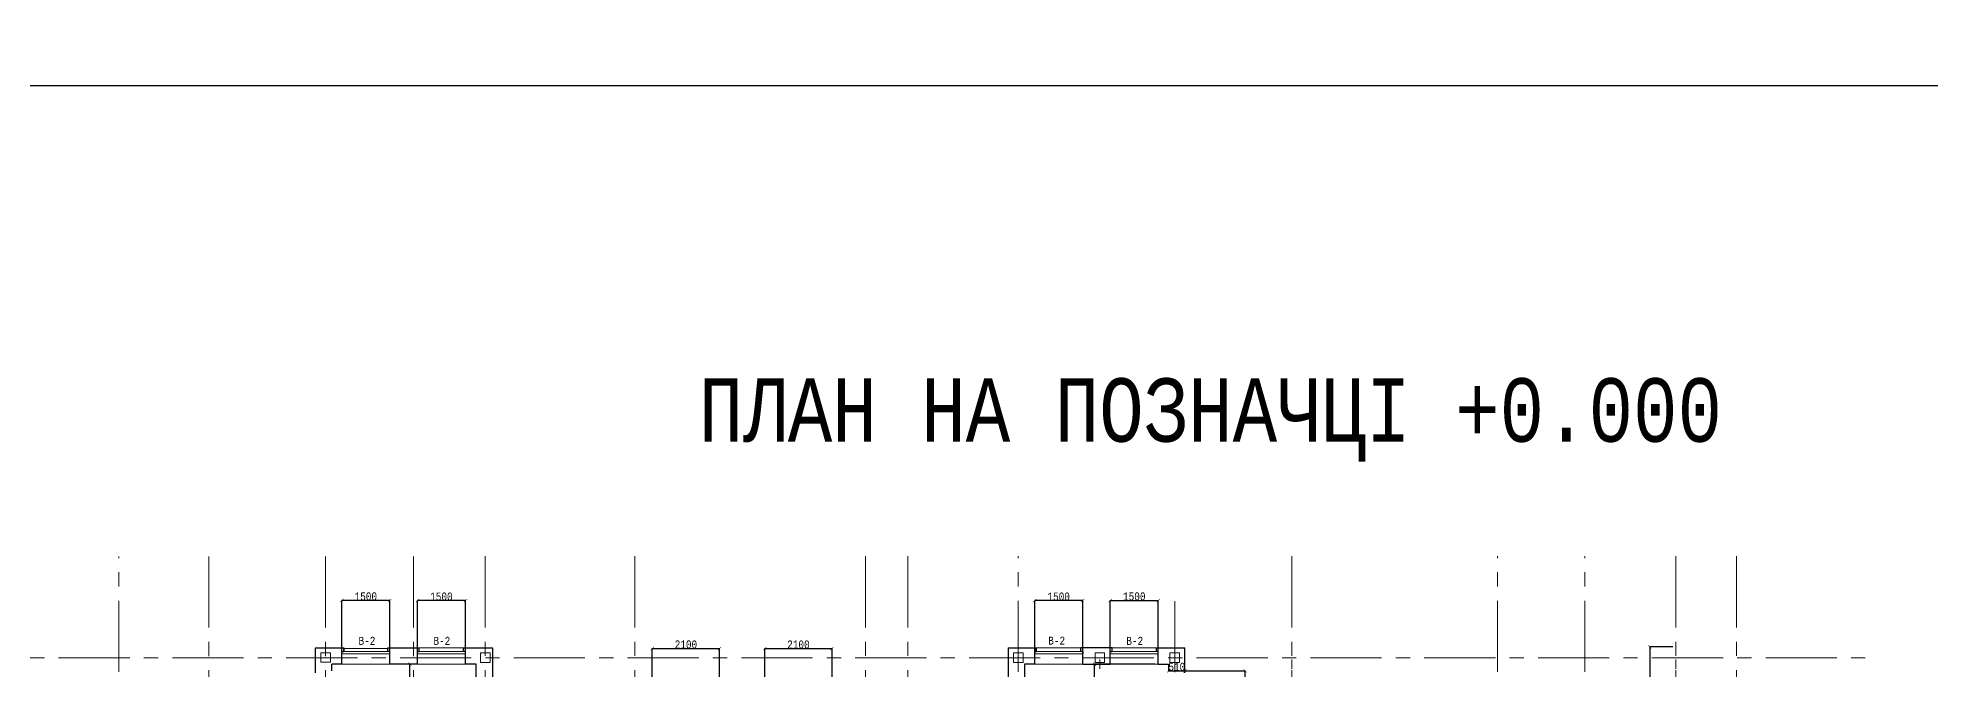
# Model space of a CAD drawing. Header units: millimetres. Extents: x -689206 to 4969298, y -1019800 to 703299.
# Drawn here: x 51259 to 110387, y -333601 to -313889 of the extents above; entities that cross this region are included whole.
import ezdxf

# ---------------------------------------------------------------- set-up
doc = ezdxf.new("R2010")
doc.units = ezdxf.units.MM
doc.linetypes.add('осеваяX2', pattern=[101.6, 63.5, -12.7, 12.7, -12.7])
doc.layers.add('внешняярамка', color=7, linetype='Continuous', lineweight=5, plot=False)
for name, color, linetype, lineweight in [('Відомість заповнення дверних та віконних прорізів', 7, 'Continuous', 5), ('несущие', 7, 'Continuous', 30), ('РАЗМЕРЫ', 7, 'Continuous', 9), ('стены', 7, 'Continuous', 20), ('Штамп', 7, 'Continuous', 5)]:
    doc.layers.add(name, color=color, linetype=linetype, lineweight=lineweight)
doc.styles.add('Аннотативный', font='isocteur.ttf', dxfattribs={"width": 0.7, "height": 250})
doc.dimstyles.new('Аннотативный', dxfattribs={"dimscale": 0, "dimtxt": 250, "dimasz": 100, "dimexe": 1.25, "dimexo": 0.625, "dimtad": 1, "dimdec": 0, "dimtxsty": 'Аннотативный', "dimblk": 'ARCHTICK', "dimcen": 2.5, "dimadec": 0, "dimazin": 0, "dimtfac": 1, "dimtdec": 0, "dimtmove": 0, "dimatfit": 3, "dimfxl": 1, "dimarcsym": 0})

# ---------------------------------------------------------------- blocks, each defined once
blk = doc.blocks.new('_ArchTick')
at = {"color": 0, "linetype": 'ByBlock', "const_width": 0.15}
blk.add_lwpolyline([(-0.5, -0.5), (0.5, 0.5)], dxfattribs=at)
blk = doc.blocks.new('*D1703')
at = {"layer": 'Defpoints', "color": 0, "lineweight": 0, "transparency": 16777216}
for p in [(82407, -331461), (82407, -333443), (83907, -333443)]:
    blk.add_point(p, dxfattribs=at)
at = {"layer": 'стены', "color": 0, "lineweight": -2, "transparency": 16777216}
for p, q in [((82407, -333443), (82407, -331459)), ((83907, -331461), (82407, -331461)), ((83907, -333443), (83907, -331459))]:
    blk.add_line(p, q, dxfattribs=at)
at = {"layer": 'стены', "color": 0, "lineweight": -2, "transparency": 16777216, "xscale": 100, "yscale": 100, "zscale": 100, "rotation": 180}
blk.add_blockref('_ArchTick', (82407, -331461), dxfattribs=at)
at = {"layer": 'стены', "color": 0, "lineweight": -2, "transparency": 16777216, "xscale": 100, "yscale": 100, "zscale": 100}
blk.add_blockref('_ArchTick', (83907, -331461), dxfattribs=at)
at = {"layer": 'стены', "color": 0, "lineweight": 5, "transparency": 16777216, "insert": (83157, -331335), "char_height": 250, "attachment_point": 5, "style": 'Аннотативный'}
blk.add_mtext('1500', dxfattribs=at)
blk = doc.blocks.new('*D1707')
at = {"layer": 'Defpoints', "color": 0, "lineweight": 0, "transparency": 16777216}
for p in [(72559, -332957), (70459, -334953), (72559, -334944)]:
    blk.add_point(p, dxfattribs=at)
at = {"layer": 'стены', "color": 0, "lineweight": -2, "transparency": 16777216}
for p, q in [((70459, -334953), (70459, -332956)), ((70459, -332957), (72559, -332957)), ((72559, -334943), (72559, -332956))]:
    blk.add_line(p, q, dxfattribs=at)
at = {"layer": 'стены', "color": 0, "lineweight": -2, "transparency": 16777216, "xscale": 100, "yscale": 100, "zscale": 100, "rotation": 180}
blk.add_blockref('_ArchTick', (70459, -332957), dxfattribs=at)
at = {"layer": 'стены', "color": 0, "lineweight": -2, "transparency": 16777216, "xscale": 100, "yscale": 100, "zscale": 100}
blk.add_blockref('_ArchTick', (72559, -332957), dxfattribs=at)
at = {"layer": 'стены', "color": 0, "lineweight": 5, "transparency": 16777216, "insert": (71509, -332831), "char_height": 250, "attachment_point": 5, "style": 'Аннотативный'}
blk.add_mtext('2100', dxfattribs=at)
blk = doc.blocks.new('*D1709')
at = {"layer": 'Defpoints', "color": 0, "lineweight": 0, "transparency": 16777216}
for p in [(60757, -331457), (60757, -333443), (62257, -333443)]:
    blk.add_point(p, dxfattribs=at)
at = {"layer": 'стены', "color": 0, "lineweight": -2, "transparency": 16777216}
for p, q in [((60757, -333443), (60757, -331456)), ((62257, -331457), (60757, -331457)), ((62257, -333443), (62257, -331456))]:
    blk.add_line(p, q, dxfattribs=at)
at = {"layer": 'стены', "color": 0, "lineweight": -2, "transparency": 16777216, "xscale": 100, "yscale": 100, "zscale": 100, "rotation": 180}
blk.add_blockref('_ArchTick', (60757, -331457), dxfattribs=at)
at = {"layer": 'стены', "color": 0, "lineweight": -2, "transparency": 16777216, "xscale": 100, "yscale": 100, "zscale": 100}
blk.add_blockref('_ArchTick', (62257, -331457), dxfattribs=at)
at = {"layer": 'стены', "color": 0, "lineweight": 5, "transparency": 16777216, "insert": (61507, -331331), "char_height": 250, "attachment_point": 5, "style": 'Аннотативный'}
blk.add_mtext('1500', dxfattribs=at)
blk = doc.blocks.new('*D1726')
at = {"layer": 'Defpoints', "color": 0, "lineweight": 0, "transparency": 16777216}
for p in [(86593, -333654), (88982, -333654), (86593, -335124)]:
    blk.add_point(p, dxfattribs=at)
at = {"layer": 'РАЗМЕРЫ', "color": 0, "lineweight": -2, "transparency": 16777216}
for p, q in [((86593, -333654), (88983, -333654)), ((88982, -335124), (88982, -333654)), ((86593, -335124), (88983, -335124))]:
    blk.add_line(p, q, dxfattribs=at)
at = {"layer": 'РАЗМЕРЫ', "color": 0, "lineweight": -2, "transparency": 16777216, "xscale": 100, "yscale": 100, "zscale": 100}
for p, rotation in [((88982, -333654), 90), ((88982, -335124), 270)]:
    blk.add_blockref('_ArchTick', p, dxfattribs=dict(at, rotation=rotation))
at = {"layer": 'РАЗМЕРЫ', "color": 0, "lineweight": 5, "transparency": 16777216, "insert": (88856, -334389), "char_height": 250, "attachment_point": 5, "rotation": 90, "style": 'Аннотативный'}
blk.add_mtext('1470', dxfattribs=at)
blk = doc.blocks.new('*D1729')
at = {"layer": 'Defpoints', "color": 0, "lineweight": 20, "transparency": 16777216}
for p in [(62887, -333443), (62987, -333443), (62987, -337443)]:
    blk.add_point(p, dxfattribs=at)
at = {"layer": 'РАЗМЕРЫ', "color": 0, "lineweight": -2, "transparency": 16777216}
for p, q in [((62986, -333443), (62885, -333443)), ((62887, -337443), (62887, -333443)), ((62986, -337443), (62885, -337443))]:
    blk.add_line(p, q, dxfattribs=at)
at = {"layer": 'РАЗМЕРЫ', "color": 0, "lineweight": -2, "transparency": 16777216, "xscale": 100, "yscale": 100, "zscale": 100}
for p, rotation in [((62887, -333443), 90), ((62887, -337443), 270)]:
    blk.add_blockref('_ArchTick', p, dxfattribs=dict(at, rotation=rotation))
at = {"layer": 'РАЗМЕРЫ', "color": 0, "lineweight": 5, "transparency": 16777216, "insert": (62761, -335443), "char_height": 250, "attachment_point": 5, "rotation": 90, "style": 'Аннотативный'}
blk.add_mtext('4000', dxfattribs=at)
blk = doc.blocks.new('*D1743')
at = {"layer": 'Defpoints', "color": 0, "linetype": 'ByBlock', "lineweight": 20, "transparency": 16777216}
for p in [(86593, -333654), (87103, -333654), (87103, -333654)]:
    blk.add_point(p, dxfattribs=at)
at = {"layer": 'РАЗМЕРЫ', "color": 0, "linetype": 'ByBlock', "lineweight": -2, "transparency": 16777216}
for p, q in [((86593, -333653), (86593, -333653)), ((86593, -333654), (87103, -333654)), ((87103, -333653), (87103, -333653))]:
    blk.add_line(p, q, dxfattribs=at)
at = {"layer": 'РАЗМЕРЫ', "color": 0, "linetype": 'ByBlock', "lineweight": -2, "transparency": 16777216, "xscale": 100, "yscale": 100, "zscale": 100, "rotation": 180}
blk.add_blockref('_ArchTick', (86593, -333654), dxfattribs=at)
at = {"layer": 'РАЗМЕРЫ', "color": 0, "linetype": 'ByBlock', "lineweight": -2, "transparency": 16777216, "xscale": 100, "yscale": 100, "zscale": 100}
blk.add_blockref('_ArchTick', (87103, -333654), dxfattribs=at)
at = {"layer": 'РАЗМЕРЫ', "color": 0, "linetype": 'ByBlock', "lineweight": 20, "transparency": 16777216, "insert": (86848, -333528), "char_height": 250, "attachment_point": 5, "style": 'Аннотативный'}
blk.add_mtext('510', dxfattribs=at)
blk = doc.blocks.new('*D1744')
at = {"layer": 'Defpoints', "color": 0, "linetype": 'ByBlock', "lineweight": 20, "transparency": 16777216}
for p in [(84275, -333445), (86160, -333445), (86593, -337443)]:
    blk.add_point(p, dxfattribs=at)
at = {"layer": 'РАЗМЕРЫ', "color": 0, "linetype": 'ByBlock', "lineweight": -2, "transparency": 16777216}
for p, q in [((86159, -333445), (84274, -333445)), ((84275, -337443), (84275, -333445)), ((86592, -337443), (84274, -337443))]:
    blk.add_line(p, q, dxfattribs=at)
at = {"layer": 'РАЗМЕРЫ', "color": 0, "linetype": 'ByBlock', "lineweight": -2, "transparency": 16777216, "xscale": 100, "yscale": 100, "zscale": 100}
for p, rotation in [((84275, -333445), 90), ((84275, -337443), 270)]:
    blk.add_blockref('_ArchTick', p, dxfattribs=dict(at, rotation=rotation))
at = {"layer": 'РАЗМЕРЫ', "color": 0, "linetype": 'ByBlock', "lineweight": 5, "transparency": 16777216, "insert": (84150, -335444), "char_height": 250, "attachment_point": 5, "rotation": 90, "style": 'Аннотативный'}
blk.add_mtext('3998', dxfattribs=at)
blk = doc.blocks.new('*D3579')
at = {"layer": 'Defpoints', "color": 0, "lineweight": 0, "ltscale": 35, "transparency": 16777216}
for p in [(86269, -331457), (84769, -333443), (86269, -333443)]:
    blk.add_point(p, dxfattribs=at)
at = {"layer": 'РАЗМЕРЫ', "color": 0, "lineweight": -2, "ltscale": 35, "transparency": 16777216}
for p, q in [((84769, -333443), (84769, -331456)), ((84769, -331457), (86269, -331457)), ((86269, -333443), (86269, -331456))]:
    blk.add_line(p, q, dxfattribs=at)
at = {"layer": 'РАЗМЕРЫ', "color": 0, "lineweight": -2, "ltscale": 35, "transparency": 16777216, "xscale": 100, "yscale": 100, "zscale": 100, "rotation": 180}
blk.add_blockref('_ArchTick', (84769, -331457), dxfattribs=at)
at = {"layer": 'РАЗМЕРЫ', "color": 0, "lineweight": -2, "ltscale": 35, "transparency": 16777216, "xscale": 100, "yscale": 100, "zscale": 100}
blk.add_blockref('_ArchTick', (86269, -331457), dxfattribs=at)
at = {"layer": 'РАЗМЕРЫ', "color": 0, "lineweight": 0, "ltscale": 35, "transparency": 16777216, "insert": (85519, -331331), "char_height": 250, "attachment_point": 5, "style": 'Аннотативный'}
blk.add_mtext('1500', dxfattribs=at)
blk = doc.blocks.new('*D3581')
at = {"layer": 'Defpoints', "color": 0, "lineweight": 0, "ltscale": 35, "transparency": 16777216}
for p in [(76075, -332958), (73975, -334953), (76075, -334953)]:
    blk.add_point(p, dxfattribs=at)
at = {"layer": 'РАЗМЕРЫ', "color": 0, "lineweight": -2, "ltscale": 35, "transparency": 16777216}
for p, q in [((73975, -334953), (73975, -332957)), ((73975, -332958), (76075, -332958)), ((76075, -334953), (76075, -332957))]:
    blk.add_line(p, q, dxfattribs=at)
at = {"layer": 'РАЗМЕРЫ', "color": 0, "lineweight": -2, "ltscale": 35, "transparency": 16777216, "xscale": 100, "yscale": 100, "zscale": 100, "rotation": 180}
blk.add_blockref('_ArchTick', (73975, -332958), dxfattribs=at)
at = {"layer": 'РАЗМЕРЫ', "color": 0, "lineweight": -2, "ltscale": 35, "transparency": 16777216, "xscale": 100, "yscale": 100, "zscale": 100}
blk.add_blockref('_ArchTick', (76075, -332958), dxfattribs=at)
at = {"layer": 'РАЗМЕРЫ', "color": 0, "lineweight": 0, "ltscale": 35, "transparency": 16777216, "insert": (75025, -332833), "char_height": 250, "attachment_point": 5, "style": 'Аннотативный'}
blk.add_mtext('2100', dxfattribs=at)
blk = doc.blocks.new('*D3583')
at = {"layer": 'Defpoints', "color": 0, "lineweight": 0, "ltscale": 35, "transparency": 16777216}
for p in [(63119, -331461), (63119, -333443), (64619, -333443)]:
    blk.add_point(p, dxfattribs=at)
at = {"layer": 'РАЗМЕРЫ', "color": 0, "lineweight": -2, "ltscale": 35, "transparency": 16777216}
for p, q in [((63119, -333443), (63119, -331459)), ((64619, -331461), (63119, -331461)), ((64619, -333443), (64619, -331459))]:
    blk.add_line(p, q, dxfattribs=at)
at = {"layer": 'РАЗМЕРЫ', "color": 0, "lineweight": -2, "ltscale": 35, "transparency": 16777216, "xscale": 100, "yscale": 100, "zscale": 100, "rotation": 180}
blk.add_blockref('_ArchTick', (63119, -331461), dxfattribs=at)
at = {"layer": 'РАЗМЕРЫ', "color": 0, "lineweight": -2, "ltscale": 35, "transparency": 16777216, "xscale": 100, "yscale": 100, "zscale": 100}
blk.add_blockref('_ArchTick', (64619, -331461), dxfattribs=at)
at = {"layer": 'РАЗМЕРЫ', "color": 0, "lineweight": 0, "ltscale": 35, "transparency": 16777216, "insert": (63869, -331335), "char_height": 250, "attachment_point": 5, "style": 'Аннотативный'}
blk.add_mtext('1500', dxfattribs=at)
blk = doc.blocks.new('*D4821')
at = {"layer": 'Defpoints', "color": 0, "lineweight": 5, "ltscale": 35, "transparency": 16777216}
for p in [(102345, -332908), (101627, -370947), (102345, -370947)]:
    blk.add_point(p, dxfattribs=at)
at = {"layer": 'РАЗМЕРЫ', "color": 0, "lineweight": -2, "ltscale": 35, "transparency": 16777216}
for p, q in [((102344, -332908), (101626, -332908)), ((101627, -332908), (101627, -370947)), ((102344, -370947), (101626, -370947))]:
    blk.add_line(p, q, dxfattribs=at)
at = {"layer": 'РАЗМЕРЫ', "color": 0, "lineweight": -2, "ltscale": 35, "transparency": 16777216, "xscale": 100, "yscale": 100, "zscale": 100}
for p, rotation in [((101627, -332908), 90), ((101627, -370947), 270)]:
    blk.add_blockref('_ArchTick', p, dxfattribs=dict(at, rotation=rotation))
at = {"layer": 'РАЗМЕРЫ', "color": 0, "lineweight": 5, "ltscale": 35, "transparency": 16777216, "insert": (101502, -351928), "char_height": 250, "attachment_point": 5, "rotation": 90, "style": 'Аннотативный'}
blk.add_mtext('38039', dxfattribs=at)

msp = doc.modelspace()

# ---------------------------------------------------------------- linework, layer by layer
at = {"layer": 'внешняярамка', "lineweight": 5, "ltscale": 50, "const_width": 3}
msp.add_lwpolyline([(29525.7, -402918.3), (155424.4, -402918.3), (155424.4, -313890), (29525.7, -313890), (29525.7, -402918.3)], dxfattribs=at)
at = {"layer": 'несущие', "color": 18, "linetype": 'ByBlock', "lineweight": 30, "true_color": 0x000000}
for p, q in [((59932.7, -332935.4), (60817, -332935.4)), ((60817, -333055.4), (60817, -332935.4)), ((60817, -332935.4), (60817, -333055.4)), ((62197, -332935.4), (63179.1, -332935.4)), ((64559.1, -332935.4), (65460.8, -332935.4))]:
    msp.add_line(p, q, dxfattribs=at)
at = {"layer": 'РАЗМЕРЫ', "linetype": 'осеваяX2', "lineweight": 5, "ltscale": 35}
for p, q in [((53792.7, -379917.7), (53792.7, -330080)), ((56603.4, -330080), (56603.4, -379917.7)), ((62994.8, -330080), (63074.9, -379917.7)), ((65238.8, -330076.4), (65238.8, -379917.7)), ((69912.8, -330076.4), (69912.8, -379917.7)), ((77122.8, -330076.4), (77122.8, -379917.7)), ((81892.8, -379917.7), (81892.8, -330076.4)), ((96872.6, -379917.7), (96872.6, -330076.4)), ((99595, -379917.7), (99595, -330076.4)), ((104334.2, -330076.4), (104334.2, -379917.7)), ((41240, -333243.9), (108442.7, -333245.1))]:
    msp.add_line(p, q, dxfattribs=at)
at = {"layer": 'РАЗМЕРЫ', "lineweight": 13}
for p, q in [((62257, -333443.3), (60757, -333443.3)), ((60817, -332955.2), (62197, -332955.2)), ((63119.1, -333443.3), (64619.1, -333443.3)), ((63179.1, -332935.4), (64559.1, -332935.4))]:
    msp.add_line(p, q, dxfattribs=at)
at = {"layer": 'стены', "linetype": 'осеваяX2', "lineweight": 5, "ltscale": 35}
for p, q in [((60242.7, -330080), (60242.7, -379917.7)), ((78442.7, -330076.4), (78442.7, -379917.7)), ((90442.7, -330076.4), (90442.7, -379917.7)), ((102442.7, -330076.4), (102442.7, -379917.7)), ((86782.8, -331477.9), (86782.8, -379917.7))]:
    msp.add_line(p, q, dxfattribs=at)
at = {"layer": 'стены', "lineweight": 30}
for p, q in [((59932.7, -333713.9), (59932.7, -332935.4)), ((60757, -333443.3), (60442.7, -333443.3)), ((60442.7, -333657.3), (60442.7, -333443.3)), ((60757, -333443.3), (60757, -333055.4)), ((60757, -333055.4), (60817, -333055.4)), ((62197, -333055.4), (62197, -332935.4)), ((62257, -333055.4), (62197, -333055.4)), ((62257, -333443.3), (62257, -333055.4)), ((63119.1, -333443.3), (62257, -333443.3)), ((63119.1, -333443.3), (63119.1, -333055.4)), ((63119.1, -333055.4), (63179.1, -333055.4)), ((63179.1, -333055.4), (63179.1, -332935.4)), ((64559.1, -333055.4), (64559.1, -332935.4)), ((64619.1, -333055.4), (64559.1, -333055.4)), ((64619.1, -333443.3), (64619.1, -333055.4)), ((64950.8, -333443.3), (64619.1, -333443.3)), ((64942.8, -333443.3), (64942.8, -337443.3)), ((65460.8, -332935.4), (65460.8, -335443.4)), ((81574.8, -332935.4), (81574.8, -335443.4)), ((81574.8, -332935.4), (82466.7, -332935.4)), ((82092.8, -333443.3), (82092.8, -337443.3)), ((82406.7, -333443.3), (82092.8, -333443.3)), ((82406.7, -333443.3), (82406.7, -333055.4)), ((82406.7, -333055.4), (82466.7, -333055.4)), ((82466.7, -333055.4), (82466.7, -332935.4)), ((83846.7, -333055.4), (83846.7, -332935.4)), ((84828.8, -332935.4), (83846.7, -332935.4)), ((83906.7, -333055.4), (83846.7, -333055.4)), ((83906.7, -333443.3), (83906.7, -333055.4)), ((83906.7, -333443.3), (84768.8, -333443.3)), ((84768.8, -333443.3), (84768.8, -333055.4)), ((84768.8, -333055.4), (84828.8, -333055.4)), ((84828.8, -333055.4), (84828.8, -332935.4)), ((86208.8, -333055.4), (86208.8, -332935.4)), ((86208.8, -332935.4), (87102.8, -332935.4)), ((86268.8, -333055.4), (86208.8, -333055.4)), ((86268.8, -333443.3), (86268.8, -333055.4)), ((86268.8, -333443.3), (86592.8, -333443.3)), ((86592.8, -333443.3), (86592.8, -333654.1)), ((87102.8, -333714.1), (87102.8, -332935.4)), ((87102.8, -333714.1), (87102.8, -333443.3))]:
    msp.add_line(p, q, dxfattribs=at)
at = {"layer": 'стены', "color": 7, "lineweight": 30, "true_color": 0xffffff}
for p, q in [((59932.7, -332935.4), (60817, -332935.4)), ((60817, -333055.4), (60817, -332935.4)), ((62197, -332935.4), (63179.1, -332935.4)), ((64559.1, -332935.4), (65460.8, -332935.4))]:
    msp.add_line(p, q, dxfattribs=at)
at = {"layer": 'стены', "lineweight": 13}
for p, q in [((62197, -333055.4), (60757, -333055.4)), ((60757, -333125.4), (62257, -333125.4)), ((64559.1, -333055.4), (63119.1, -333055.4)), ((63119.1, -333125.4), (64619.1, -333125.4)), ((82406.7, -333055.4), (83906.7, -333055.4)), ((83846.7, -333055.4), (82406.7, -333055.4)), ((83906.7, -333125.4), (82406.7, -333125.4)), ((82406.7, -333125.4), (83906.7, -333125.4)), ((86208.8, -333055.4), (84768.8, -333055.4)), ((84768.8, -333125.4), (86268.8, -333125.4)), ((84768.8, -333443.3), (86268.8, -333443.3)), ((84828.8, -332935.4), (86208.8, -332935.4))]:
    msp.add_line(p, q, dxfattribs=at)
at = {"layer": 'стены', "color": 152, "lineweight": 30, "true_color": 0x2776bb}
for p, q in [((60757, -333443.3), (60757, -333085.4)), ((62257, -333443.3), (62257, -333085.4)), ((63119.1, -333443.3), (63119.1, -333085.4)), ((64619.1, -333443.3), (64619.1, -333085.4)), ((82406.7, -333443.3), (82406.7, -333085.4)), ((83906.7, -333443.3), (83906.7, -333085.4))]:
    msp.add_line(p, q, dxfattribs=at)
at = {"layer": 'стены', "color": 152, "lineweight": 25, "true_color": 0x2776bb}
for p, q in [((63119.1, -333443.3), (63119.1, -333188.3)), ((84768.8, -333443.3), (84768.8, -333188.3))]:
    msp.add_line(p, q, dxfattribs=at)
at = {"layer": 'стены', "color": 7, "lineweight": 25, "true_color": 0xffffff}
for p, q in [((82406.7, -332935.4), (82406.7, -333055.4)), ((82406.7, -333055.4), (82466.7, -333055.4)), ((82466.7, -333055.4), (82466.7, -332935.4)), ((83846.7, -333055.4), (83846.7, -332935.4)), ((83906.7, -333055.4), (83846.7, -333055.4)), ((83906.7, -333055.4), (83906.7, -333125.4))]:
    msp.add_line(p, q, dxfattribs=at)
at = {"layer": 'стены', "lineweight": 25}
msp.add_line((82406.7, -333443.3), (82406.7, -333188.3), dxfattribs=at)
at = {"layer": 'стены', "lineweight": 15}
for p, q in [((82406.7, -333443.3), (83906.7, -333443.3)), ((82466.7, -332935.4), (83846.7, -332935.4))]:
    msp.add_line(p, q, dxfattribs=at)
at = {"layer": 'стены'}
for p, q in [((84292.7, -333445.4), (84592.7, -333445.4)), ((84442.7, -333595.4), (84442.7, -333295.4))]:
    msp.add_line(p, q, dxfattribs=at)
at = {"layer": 'стены', "lineweight": 5}
for p, q in [((90442.7, -333595.4), (90442.7, -333295.4)), ((102442.7, -333595.4), (102442.7, -333295.4))]:
    msp.add_line(p, q, dxfattribs=at)
at = {"layer": 'стены', "lineweight": 20}
for points in [[(60105.4, -333088.6), (60405.4, -333088.6), (60405.4, -333388.6), (60105.4, -333388.6)], [(65088.8, -333094.3), (65388.8, -333094.3), (65388.8, -333394.3), (65088.8, -333394.3)], [(81742.8, -333094.6), (82042.8, -333094.6), (82042.8, -333394.6), (81742.8, -333394.6)], [(84292.7, -333094.6), (84592.7, -333094.6), (84592.7, -333394.6), (84292.7, -333394.6)], [(86632.8, -333094.7), (86932.8, -333094.7), (86932.8, -333394.7), (86632.8, -333394.7)]]:
    msp.add_lwpolyline(points, close=True, dxfattribs=at)
at = {"layer": 'Штамп', "lineweight": 30}
msp.add_lwpolyline([(35520.9, -401419.5), (153925.6, -401419.5), (153925.6, -315388.8), (35520.9, -315388.8)], close=True, dxfattribs=at)

# ---------------------------------------------------------------- texts
at = {"layer": 'Відомість заповнення дверних та віконних прорізів', "ltscale": 50, "insert": (71912.2, -324518.6), "char_height": 1981.599, "width": 41013.368, "attachment_point": 1, "style": 'Аннотативный'}
msp.add_mtext('ПЛАН НА ПОЗНАЧЦІ +0.000', dxfattribs=at)
at = {"layer": 'РАЗМЕРЫ', "lineweight": 20, "ltscale": 150, "char_height": 250, "width": 922.913, "attachment_point": 1, "style": 'Аннотативный'}
for insert in [(61280, -332593), (63620, -332593), (82830, -332586.4), (85270, -332593)]:
    msp.add_mtext('В-2', dxfattribs=dict(at, insert=insert))

# ---------------------------------------------------------------- dimensions: what is measured, and where the dimension line sits
at = {"layer": 'РАЗМЕРЫ', "lineweight": 0, "ltscale": 35}
for base, p1, p2, picture, middle in [((63119.1, -331460.7), (64619.1, -333443.3), (63119.1, -333443.3), '*D3583', (63869.1, -331335.1)), ((86268.8, -331457), (84768.8, -333443.3), (86268.8, -333443.3), '*D3579', (85518.8, -331331.4)), ((76074.6, -332958.1), (73974.6, -334953.3), (76074.6, -334953.3), '*D3581', (75024.6, -332832.5))]:
    dim = msp.add_linear_dim(base=base, p1=p1, p2=p2, dimstyle='Аннотативный', dxfattribs=at)
    dim.commit()
    dim.dimension.update_dxf_attribs({"geometry": picture, "text_midpoint": middle})
at = {"layer": 'РАЗМЕРЫ', "lineweight": 5, "ltscale": 35}
dim = msp.add_linear_dim(base=(101627.3, -370947.4), p1=(102345, -332908.1), p2=(102345, -370947.4), angle=90, dimstyle='Аннотативный', dxfattribs=at)
dim.commit()
dim.dimension.update_dxf_attribs({"geometry": '*D4821', "text_midpoint": (101501.7, -351927.8)})
at = {"layer": 'РАЗМЕРЫ', "lineweight": 5}
for base, p1, p2, picture, middle in [((62886.7, -333443.3), (62987, -337443.3), (62987, -333443.3), '*D1729', (62761.1, -335443.3)), ((88982, -333654.1), (86592.8, -335124.1), (86592.8, -333654.1), '*D1726', (88856.4, -334389.1))]:
    dim = msp.add_linear_dim(base=base, p1=p1, p2=p2, angle=90, dimstyle='Аннотативный', dxfattribs=at)
    dim.commit()
    dim.dimension.update_dxf_attribs({"geometry": picture, "text_midpoint": middle})
at = {"layer": 'РАЗМЕРЫ', "linetype": 'ByBlock', "lineweight": 5}
dim = msp.add_linear_dim(base=(84275.5, -333445.4), p1=(86592.8, -337443.3), p2=(86160, -333445.4), angle=90, dimstyle='Аннотативный', dxfattribs=at)
dim.commit()
dim.dimension.update_dxf_attribs({"geometry": '*D1744', "text_midpoint": (84149.9, -335444.4)})
at = {"layer": 'РАЗМЕРЫ', "linetype": 'ByBlock', "lineweight": 20}
dim = msp.add_linear_dim(base=(87102.8, -333654.1), p1=(86592.8, -333654.1), p2=(87102.8, -333654.1), dimstyle='Аннотативный', dxfattribs=at)
dim.commit()
dim.dimension.update_dxf_attribs({"geometry": '*D1743', "text_midpoint": (86847.8, -333528.5)})
at = {"layer": 'стены', "lineweight": 5}
for base, p1, p2, picture, middle in [((60757, -331457), (62257, -333443.3), (60757, -333443.3), '*D1709', (61507, -331331.4)), ((82406.7, -331460.7), (83906.7, -333443.3), (82406.7, -333443.3), '*D1703', (83156.7, -331335.1)), ((72559.2, -332956.9), (70459.2, -334953.3), (72559.2, -334944), '*D1707', (71509.2, -332831.3))]:
    dim = msp.add_linear_dim(base=base, p1=p1, p2=p2, dimstyle='Аннотативный', dxfattribs=at)
    dim.commit()
    dim.dimension.update_dxf_attribs({"geometry": picture, "text_midpoint": middle})

doc.saveas('drawing.dxf')
